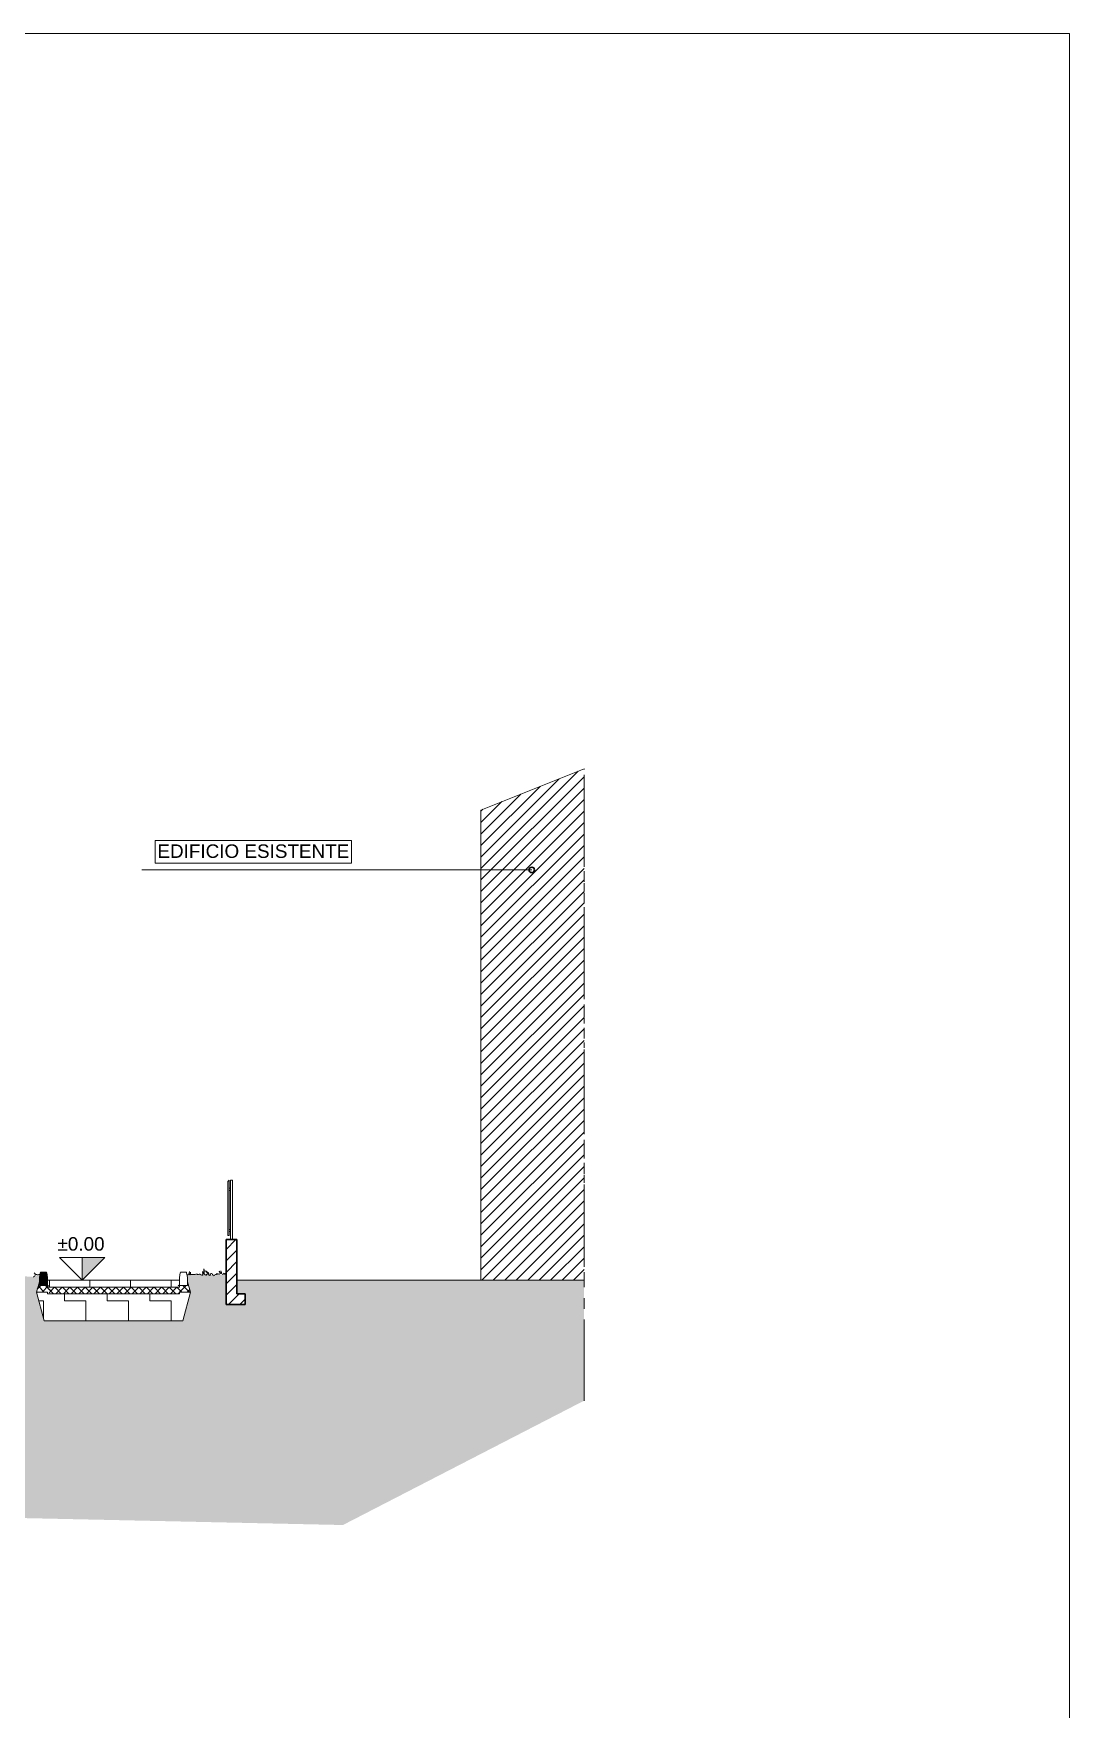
# Model space of a CAD drawing. Header units: millimetres. Extents: x -19 to 261, y -91 to 25.
# Drawn here: x 241.58 to 260.76, y -7.96 to 23.06 of the extents above; entities that cross this region are included whole.
import ezdxf

# ---------------------------------------------------------------- set-up
doc = ezdxf.new("R2010")
doc.units = ezdxf.units.MM
doc.linetypes.add('LINEA-LINEETTE2_S8', pattern=[2.5, 1.5, -0.2, 0.2, -0.2, 0.2, -0.2])
doc.linetypes.add('TRATTO-PUNTO2_S11', pattern=[0.29, 0.15, -0.07, 0, -0.07])
doc.layers.add('XR$3$Generale01', color=7, linetype='Continuous', lineweight=5, true_color=0x000000)
doc.layers.add('XR$3$STANDARD_1', color=7, linetype='Continuous', lineweight=18, true_color=0x000000)
doc.styles.add('ARIAL', font='arial.ttf')
pattern_1 = [(45, (0, 0), (-0.07071068, 0.07071068), []), (135, (0, 0), (-0.07071068, -0.07071068), [])]
pattern_2 = [(45, (0, 0), (-0.21213203, 0.21213203), []), (45, (-0.10607, 0.10607), (-0.21213203, 0.21213203), [])]

msp = doc.modelspace()

# ---------------------------------------------------------------- hatches: boundary and pattern name
at = {"layer": 'XR$3$STANDARD_1', "lineweight": 5, "true_color": 0xff0000}
h = msp.add_hatch(dxfattribs=at)
h.set_pattern_fill('TRATTEGGIO_5', color=1, scale=0.1, style=0, pattern_type=2)
h.set_pattern_definition(pattern_2)
h.paths.add_polyline_path([(249.861, -0.012), (251.772, -0.012), (251.772, 9.452), (249.861, 8.688)], flags=0)
at = {"layer": 'XR$3$STANDARD_1', "lineweight": 30, "true_color": 0x0000ff}
h = msp.add_hatch(dxfattribs=at)
h.set_pattern_fill('TRATTEGGIO_5', color=5, scale=0.1, style=0, pattern_type=2)
h.set_pattern_definition(pattern_2)
h.paths.add_polyline_path([(245.145, 0.738), (245.145, -0.462), (245.495, -0.462), (245.495, -0.262), (245.345, -0.262), (245.345, -0.012), (245.345, 0.738)], flags=0)
at = {"layer": 'XR$3$STANDARD_1', "lineweight": 5, "true_color": 0xadadad}
msp.add_hatch(color=253, dxfattribs=at).paths.add_polyline_path([(242.48, 0.406), (242.48, -0.012), (242.898, 0.406)], flags=0)
at = {"layer": 'XR$3$STANDARD_1', "lineweight": 18, "true_color": 0x0000ff}
h = msp.add_hatch(dxfattribs=at)
h.set_pattern_fill('TRATTEGGIO_8', color=5, scale=0.1, style=0, pattern_type=2)
h.set_pattern_definition([(135, (0, 0), (-0.21213203, -0.21213203), [0.2, -0.1]), (135, (-0.10607, -0.10607), (-0.21213203, -0.21213203), [0.2, -0.1])])
h.paths.add_polyline_path([(211.432, -4.543), (212.719, -5.168), (215.763, -4.621), (223.563, -4.93), (226.417, -4.455), (232.861, -5.073), (238.877, -4.36), (247.308, -4.543), (251.772, -2.242), (251.772, -0.012), (245.345, -0.012), (245.345, -0.262), (245.495, -0.262), (245.495, -0.462), (245.145, -0.462), (245.141, 0.086), (244.43, 0.086), (244.43, -0.042), (244.485, -0.232), (244.343, -0.762), (241.777, -0.762), (241.635, -0.232), (241.69, -0.042), (241.69, 0.038), (241.693, 0.095), (241.563, 0.049), (240.967, 0.09), (240.566, 0.096), (240.311, 0.077), (240.026, 0.083), (240.009, 0.097), (240.019, 0.038), (240.019, -0.042), (240.074, -0.232), (239.94, -0.732), (237.832, -0.732), (237.123, -3.377), (235.601, -3.377), (234.893, -0.732), (232.798, -0.732), (232.664, -0.232), (232.719, -0.042), (232.719, 0.038), (232.729, 0.104), (232.073, 0.084), (231.517, 0.052), (231.008, 0.044), (230.427, 0.044), (229.919, 0.052), (229.638, 0.067), (229.476, 0.084), (229.48, 0.038), (229.48, -0.042), (229.535, -0.232), (229.427, -0.632), (226.843, -0.632), (226.587, -1.192), (226.474, -1.439), (225.404, -1.439), (223.477, -1.439), (223.297, -3.868), (220.244, -3.868), (220.048, -2.484), (218.028, -2.484), (216.913, -1.192), (211.247, -1.192), (211.247, 0.138), (210.039, 0.138), (210.039, -2.792), (210.539, -2.792), (210.639, -3.562), (204.284, -3.562), (204.284, -5.057)], flags=0)
at = {"layer": 'XR$3$STANDARD_1', "lineweight": 30, "true_color": 0xff9f7f}
msp.add_hatch(color=21, dxfattribs=at).paths.add_polyline_path([(241.69, 0.038), (241.69, -0.112), (241.84, -0.112), (241.84, -0.042), (241.84, -0.012), (241.84, 0.038), (241.824, 0.126), (241.824, 0.127), (241.824, 0.127), (241.824, 0.128), (241.823, 0.129), (241.823, 0.129), (241.823, 0.13), (241.822, 0.131), (241.822, 0.131), (241.821, 0.132), (241.821, 0.133), (241.82, 0.133), (241.82, 0.134), (241.819, 0.134), (241.819, 0.135), (241.818, 0.135), (241.818, 0.136), (241.817, 0.136), (241.816, 0.137), (241.815, 0.137), (241.815, 0.137), (241.814, 0.137), (241.813, 0.138), (241.813, 0.138), (241.812, 0.138), (241.811, 0.138), (241.81, 0.138), (241.809, 0.138), (241.72, 0.138), (241.719, 0.138), (241.718, 0.138), (241.718, 0.138), (241.717, 0.138), (241.716, 0.138), (241.715, 0.137), (241.715, 0.137), (241.714, 0.137), (241.713, 0.137), (241.712, 0.136), (241.712, 0.136), (241.711, 0.135), (241.711, 0.135), (241.71, 0.134), (241.709, 0.134), (241.709, 0.133), (241.708, 0.133), (241.708, 0.132), (241.707, 0.131), (241.707, 0.131), (241.707, 0.13), (241.706, 0.129), (241.706, 0.129), (241.706, 0.128), (241.705, 0.127), (241.705, 0.127), (241.705, 0.126)], flags=0)
at = {"layer": 'XR$3$STANDARD_1', "lineweight": 30, "true_color": 0x000000}
h = msp.add_hatch(dxfattribs=at)
h.set_pattern_fill('TRATTEGGIO_45', color=18, style=0, pattern_type=2)
h.set_pattern_definition([(45, (0, 0), (-14.1421, 14.1421), []), (135, (0, 0), (-14.1421, -14.1421), [])])
h.paths.add_polyline_path([(244.28, 0.038), (244.28, -0.112), (244.43, -0.112), (244.43, -0.042), (244.43, 0.038), (244.414, 0.126), (244.414, 0.127), (244.414, 0.127), (244.414, 0.128), (244.414, 0.129), (244.413, 0.129), (244.413, 0.13), (244.412, 0.131), (244.412, 0.131), (244.412, 0.132), (244.411, 0.133), (244.411, 0.133), (244.41, 0.134), (244.41, 0.134), (244.409, 0.135), (244.408, 0.135), (244.408, 0.136), (244.407, 0.136), (244.406, 0.137), (244.406, 0.137), (244.405, 0.137), (244.404, 0.137), (244.403, 0.138), (244.403, 0.138), (244.402, 0.138), (244.401, 0.138), (244.4, 0.138), (244.4, 0.138), (244.31, 0.138), (244.309, 0.138), (244.308, 0.138), (244.308, 0.138), (244.307, 0.138), (244.306, 0.138), (244.305, 0.137), (244.305, 0.137), (244.304, 0.137), (244.303, 0.137), (244.303, 0.136), (244.302, 0.136), (244.301, 0.135), (244.301, 0.135), (244.3, 0.134), (244.3, 0.134), (244.299, 0.133), (244.298, 0.133), (244.298, 0.132), (244.298, 0.131), (244.297, 0.131), (244.297, 0.13), (244.296, 0.129), (244.296, 0.129), (244.296, 0.128), (244.296, 0.127), (244.295, 0.127), (244.295, 0.126)], flags=0)
at = {"layer": 'XR$3$STANDARD_1', "lineweight": 18, "true_color": 0x0000ff}
h = msp.add_hatch(dxfattribs=at)
h.set_pattern_fill('TRATTEGGIO_150', color=5, scale=0.1, style=0, pattern_type=2)
h.set_pattern_definition(pattern_1)
h.paths.add_polyline_path([(241.69, -0.112), (241.69, -0.042), (241.635, -0.232), (241.895, -0.232), (241.874, -0.162), (241.84, -0.042), (241.84, -0.112)], flags=0)
at = {"layer": 'XR$3$STANDARD_1', "lineweight": 18, "true_color": 0x000000}
h = msp.add_hatch(dxfattribs=at)
h.set_pattern_fill('RETINO', color=18, scale=0.39375, style=0, pattern_type=2)
h.set_pattern_definition([(0, (0.7875, 0.7875), (0.39375, 0.39375), [0.39375, -0.39375]), (90, (0.7875, 0.7875), (-0.39375, 0.39375), [0.39375, -0.39375])])
h.paths.add_polyline_path([(244.28, -0.262), (241.84, -0.262), (241.84, -0.232), (241.635, -0.232), (241.777, -0.762), (244.343, -0.762), (244.485, -0.232), (244.28, -0.232)], flags=0)
at = {"layer": 'XR$3$STANDARD_1', "lineweight": 5, "true_color": 0x000000}
h = msp.add_hatch(dxfattribs=at)
h.set_pattern_fill('RETINO', color=18, scale=0.375, style=0, pattern_type=2)
h.set_pattern_definition([(0, (0.75, 0.75), (0.375, 0.375), [0.375, -0.375]), (90, (0.75, 0.75), (-0.375, 0.375), [0.375, -0.375])])
h.paths.add_polyline_path([(244.309, -0.012), (241.869, -0.012), (241.869, -0.142), (244.309, -0.142)], flags=0)
at = {"layer": 'XR$3$STANDARD_1', "lineweight": 5, "true_color": 0x0000ff}
h = msp.add_hatch(dxfattribs=at)
h.set_pattern_fill('TRATTEGGIO_150', color=5, scale=0.1, style=0, pattern_type=2)
h.set_pattern_definition(pattern_1)
h.paths.add_polyline_path([(241.869, -0.142), (241.869, -0.262), (244.309, -0.262), (244.309, -0.142)], flags=0)
h = msp.add_hatch(dxfattribs=at)
h.set_pattern_fill('TRATTEGGIO_150', color=5, scale=0.1, style=0, pattern_type=2)
h.set_pattern_definition(pattern_1)
h.paths.add_polyline_path([(244.43, -0.042), (244.43, -0.112), (244.28, -0.112), (244.28, -0.042), (244.225, -0.232), (244.485, -0.232)], flags=0)

# ---------------------------------------------------------------- linework, layer by layer
at = {"layer": 'XR$3$Generale01', "color": 18, "linetype": 'LINEA-LINEETTE2_S8', "lineweight": 18, "true_color": 0x000000}
msp.add_line((251.772, -2.242), (251.772, 9.452), dxfattribs=at)
at = {"layer": 'XR$3$STANDARD_1', "color": 18, "lineweight": 18, "true_color": 0x000000}
for p, q in [((260.757, 23.057), (260.757, -33.831)), ((244.28, 0.038), (244.28, -0.142)), ((244.28, -0.232), (244.28, -0.262)), ((245.345, -0.012), (251.772, -0.012)), ((244.343, -0.762), (241.777, -0.762))]:
    msp.add_line(p, q, dxfattribs=at)
at = {"layer": 'XR$3$STANDARD_1', "color": 5, "lineweight": 5, "true_color": 0x0000ff}
for p, q in [((249.861, 8.688), (251.772, 9.452)), ((249.861, 8.688), (249.861, -0.012)), ((245.2, 1.838), (245.175, 1.813)), ((245.175, 0.813), (245.175, 1.813)), ((245.2, 1.838), (245.2, 0.813)), ((245.2, 1.688), (245.225, 1.688)), ((245.225, 1.648), (245.2, 1.648)), ((245.265, 1.838), (245.225, 1.838)), ((245.225, 1.838), (245.225, 0.738)), ((245.265, 0.738), (245.265, 1.838)), ((245.2, 0.813), (245.175, 0.813)), ((245.2, 0.928), (245.225, 0.928)), ((245.225, 0.888), (245.2, 0.888)), ((242.062, 0.406), (242.898, 0.406)), ((242.48, -0.012), (242.062, 0.406)), ((242.48, -0.012), (242.898, 0.406))]:
    msp.add_line(p, q, dxfattribs=at)
at = {"layer": 'XR$3$STANDARD_1', "color": 5, "linetype": 'TRATTO-PUNTO2_S11', "lineweight": 5, "true_color": 0x0000ff}
msp.add_line((251.772, -0.012), (251.772, 9.452), dxfattribs=at)
at = {"layer": 'XR$3$STANDARD_1', "color": 1, "lineweight": 18, "true_color": 0xff0000}
msp.add_line((243.588, 7.581), (250.803, 7.581), dxfattribs=at)
at = {"layer": 'XR$3$STANDARD_1', "color": 18, "lineweight": 30, "true_color": 0x000000}
for p, q in [((245.345, 0.738), (245.145, 0.738)), ((245.145, 0.738), (245.145, -0.462)), ((245.345, 0.738), (245.345, -0.262)), ((245.345, -0.262), (245.495, -0.262)), ((245.495, -0.262), (245.495, -0.462)), ((245.495, -0.462), (245.145, -0.462))]:
    msp.add_line(p, q, dxfattribs=at)
at = {"layer": 'XR$3$STANDARD_1', "color": 1, "lineweight": 5, "true_color": 0xff0000}
msp.add_line((242.48, -0.012), (242.48, 0.406), dxfattribs=at)
at = {"layer": 'XR$3$STANDARD_1', "color": 5, "lineweight": 18, "true_color": 0x0000ff}
for p, q in [((241.69, 0.038), (241.705, 0.126)), ((241.69, -0.112), (241.69, 0.038)), ((241.72, 0.138), (241.809, 0.138)), ((241.84, 0.038), (241.824, 0.126)), ((241.84, 0.038), (241.84, -0.142)), ((244.28, 0.038), (244.295, 0.126)), ((244.4, 0.138), (244.31, 0.138)), ((244.43, 0.038), (244.414, 0.126)), ((244.43, -0.112), (244.43, 0.038)), ((241.69, -0.042), (241.635, -0.232)), ((241.635, -0.232), (241.84, -0.232)), ((241.635, -0.232), (241.777, -0.762)), ((241.69, -0.112), (241.84, -0.112)), ((241.84, -0.012), (244.28, -0.012)), ((244.28, -0.142), (241.84, -0.142)), ((241.84, -0.262), (241.84, -0.232)), ((244.28, -0.262), (241.84, -0.262)), ((244.43, -0.112), (244.28, -0.112)), ((244.28, -0.232), (244.485, -0.232)), ((244.485, -0.232), (244.343, -0.762)), ((244.43, -0.042), (244.485, -0.232))]:
    msp.add_line(p, q, dxfattribs=at)
at = {"layer": 'XR$3$STANDARD_1', "color": 18, "lineweight": 18, "true_color": 0x000000}
msp.add_lwpolyline([(177.099, 23.058), (260.757, 23.057)], dxfattribs=at)
msp.add_lwpolyline([(243.832, 7.708), (247.466, 7.708), (247.466, 8.124), (243.832, 8.124)], close=True, dxfattribs=at)
at = {"layer": 'XR$3$STANDARD_1', "color": 5, "lineweight": 5, "true_color": 0x0000ff}
for points in [[(241.575, 0.048), (241.587, 0.051), (241.596, 0.057), (241.604, 0.069), (241.609, 0.08), (241.612, 0.094), (241.611, 0.106), (241.601, 0.117), (241.591, 0.122), (241.6, 0.119), (241.608, 0.11), (241.619, 0.102), (241.629, 0.096), (241.641, 0.092), (241.654, 0.09), (241.666, 0.088), (241.678, 0.092), (241.693, 0.095), (241.703, 0.095)], [(245.145, 0.091), (245.141, 0.086), (245.133, 0.098), (245.133, 0.113), (245.123, 0.102), (245.113, 0.098), (245.11, 0.107), (245.107, 0.118), (245.099, 0.107), (245.095, 0.097), (245.085, 0.091), (245.074, 0.1), (245.067, 0.111), (245.063, 0.122), (245.057, 0.136), (245.054, 0.146), (245.05, 0.159), (245.052, 0.145), (245.053, 0.134), (245.054, 0.123), (245.054, 0.113), (245.044, 0.119), (245.036, 0.13), (245.027, 0.144), (245.016, 0.157), (245.019, 0.147), (245.024, 0.136), (245.028, 0.125), (245.033, 0.113), (245.034, 0.104), (245.025, 0.101), (245.013, 0.102), (245.001, 0.104), (244.991, 0.102), (244.982, 0.101), (244.98, 0.11), (244.97, 0.101), (244.959, 0.095), (244.947, 0.092), (244.938, 0.087), (244.928, 0.076), (244.917, 0.069), (244.907, 0.075), (244.899, 0.086), (244.894, 0.095), (244.887, 0.105), (244.877, 0.111), (244.866, 0.109), (244.857, 0.102), (244.855, 0.091), (244.853, 0.082), (244.843, 0.073), (244.833, 0.079), (244.828, 0.089), (244.826, 0.1), (244.824, 0.11), (244.817, 0.123), (244.803, 0.135), (244.788, 0.145), (244.776, 0.153), (244.766, 0.16), (244.773, 0.149), (244.783, 0.138), (244.793, 0.129), (244.805, 0.119), (244.813, 0.109), (244.816, 0.099), (244.804, 0.097), (244.792, 0.101), (244.783, 0.099), (244.782, 0.089), (244.78, 0.078), (244.767, 0.079), (244.755, 0.089), (244.745, 0.1), (244.739, 0.111), (244.738, 0.121), (244.74, 0.137), (244.742, 0.152), (244.743, 0.162), (244.741, 0.176), (244.737, 0.187), (244.733, 0.196), (244.732, 0.181), (244.733, 0.169), (244.735, 0.159), (244.736, 0.146), (244.736, 0.133), (244.738, 0.121), (244.74, 0.111), (244.73, 0.122), (244.717, 0.134), (244.706, 0.146), (244.711, 0.133), (244.719, 0.121), (244.726, 0.11), (244.733, 0.099), (244.719, 0.103), (244.707, 0.111), (244.711, 0.099), (244.717, 0.088), (244.706, 0.083), (244.696, 0.083), (244.685, 0.084), (244.675, 0.086), (244.668, 0.096), (244.659, 0.099), (244.648, 0.097), (244.637, 0.094), (244.628, 0.094), (244.618, 0.095), (244.608, 0.098), (244.596, 0.099), (244.585, 0.098), (244.573, 0.094), (244.564, 0.092), (244.552, 0.091), (244.541, 0.091), (244.529, 0.092), (244.52, 0.092), (244.508, 0.091), (244.496, 0.091), (244.487, 0.089), (244.486, 0.101), (244.486, 0.113), (244.488, 0.125), (244.489, 0.135), (244.485, 0.123), (244.481, 0.112), (244.472, 0.1), (244.464, 0.088), (244.457, 0.098), (244.458, 0.109), (244.462, 0.126), (244.466, 0.14), (244.468, 0.151), (244.467, 0.141), (244.465, 0.129), (244.463, 0.116), (244.462, 0.106), (244.454, 0.095), (244.442, 0.086), (244.432, 0.084), (244.43, 0.086)]]:
    msp.add_lwpolyline(points, dxfattribs=at)
at = {"layer": 'XR$3$STANDARD_1', "color": 2, "lineweight": 30, "true_color": 0xffff00}
msp.add_circle((250.803, 7.581), 0.0502, dxfattribs=at)
at = {"layer": 'XR$3$STANDARD_1', "color": 5, "lineweight": 18, "true_color": 0x0000ff}
for centre, start, end in [((241.72, 0.123), 90, 170), ((241.809, 0.123), 10, 90), ((244.31, 0.123), 90, 170), ((244.4, 0.123), 10, 90)]:
    msp.add_arc(centre, 0.015, start, end, dxfattribs=at)

# ---------------------------------------------------------------- texts
at = {"layer": 'XR$3$STANDARD_1', "color": 18, "lineweight": 18, "true_color": 0x000000, "insert": (243.874, 7.799), "char_height": 0.25, "width": 7.53533, "attachment_point": 7, "style": 'ARIAL'}
msp.add_mtext('EDIFICIO ESISTENTE', dxfattribs=at)
at = {"layer": 'XR$3$STANDARD_1', "color": 5, "lineweight": 5, "true_color": 0x0000ff, "insert": (242.46, 0.531), "char_height": 0.25, "width": 2.17935, "attachment_point": 8, "style": 'ARIAL'}
msp.add_mtext('±0.00', dxfattribs=at)

doc.saveas('drawing.dxf')
